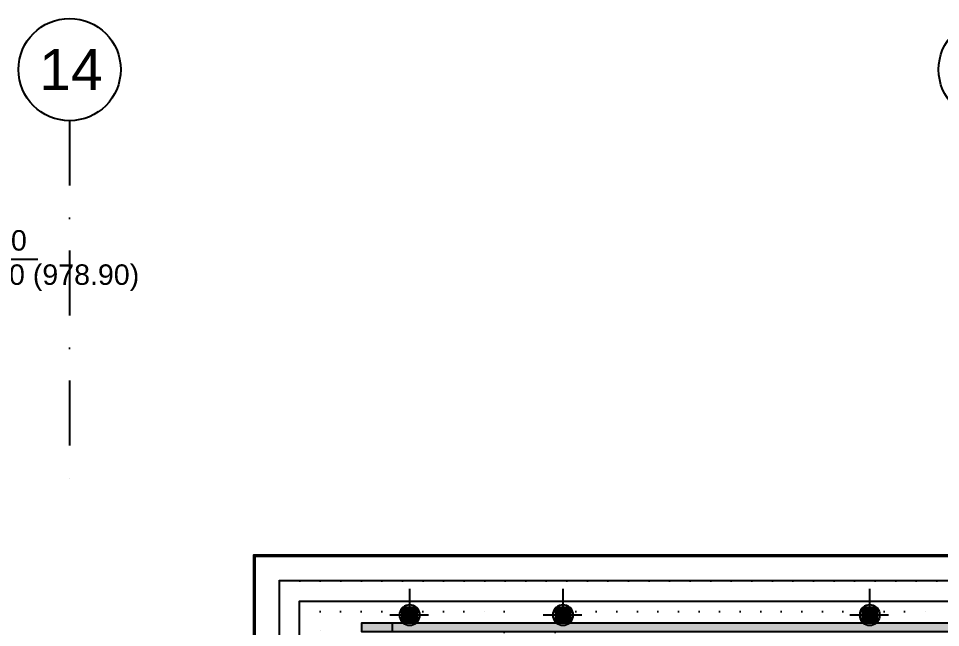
# Model space of a CAD drawing. Header units: centimetres. Extents: x 405564 to 502064, y 46284 to 60634.
# Drawn here: x 483750 to 484652, y 57037 to 57633 of the extents above; entities that cross this region are included whole.
import ezdxf
from ezdxf.enums import TextEntityAlignment as Align

# ---------------------------------------------------------------- set-up
doc = ezdxf.new("R2010")
doc.units = ezdxf.units.CM
for name, pattern in [('( Hidden )', [0.375, 0.25, -0.125]), ('ACAD_ISO07W100', [3, 0, -3]), ('CENTERX3', [23, 15, -3, 2, -3]), ('DASHDOT', [25.4, 12.7, -6.35, 0, -6.35]), ('DOT', [0.25, 0, -0.25])]:
    doc.linetypes.add(name, pattern=pattern)
doc.layers.get('0').update_dxf_attribs({"color": 8, "lineweight": 9})
doc.layers.add('0-KRCN-MİMARİ-220526', color=8, linetype='Continuous', lineweight=9)
for name, color, linetype in [('AS_DOS_TERAS_UST', 8, 'ACAD_ISO07W100'), ('AS_DUV_CIMENTO ESASLI PANEL CEPHE KAPLAMASI', 8, 'Continuous'), ('AS_DUV_GAZBETON', 8, 'Continuous'), ('AS_NOT_MIMARI', 8, 'Continuous'), ('AS_OLC_AKS', 8, 'Continuous'), ('AS_SMB_KOT', 8, 'Continuous')]:
    doc.layers.add(name, color=color, linetype=linetype)
doc.styles.add('_yazı-50', font='arial.ttf')
pattern_1 = [(135, (892, 0), (-0.4490128, -0.4490128), [])]

# ---------------------------------------------------------------- blocks, each defined once
blk = doc.blocks.new('A$Cdfb98813')
at = {"linetype": '( Hidden )'}
h = blk.add_hatch(dxfattribs=at)
h.set_pattern_fill('ANSI31', color=256, scale=0.2)
h.set_pattern_definition(pattern_1)
h.paths.add_polyline_path([(290.14, 210), (290.14, 223, 0.414214), (289.14, 224), (276.14, 224, 0.414214), (275.14, 223), (275.14, 210, 0.414214), (276.14, 209), (289.14, 209, 0.414214)])
h = blk.add_hatch(dxfattribs=at)
h.set_pattern_fill('ANSI31', color=256, scale=0.2)
h.set_pattern_definition(pattern_1)
h.paths.add_polyline_path([(440.14, 210), (440.14, 223, 0.414214), (439.14, 224), (426.14, 224, 0.414214), (425.14, 223), (425.14, 210, 0.414214), (426.14, 209), (439.14, 209, 0.414214)])
h = blk.add_hatch(dxfattribs=at)
h.set_pattern_fill('ANSI31', color=256, scale=0.2)
h.set_pattern_definition(pattern_1)
h.paths.add_polyline_path([(740.14, 210), (740.14, 223, 0.414214), (739.14, 224), (726.14, 224, 0.414214), (725.14, 223), (725.14, 210, 0.414214), (726.14, 209), (739.14, 209, 0.414214)])
h = blk.add_hatch(color=256)
h.dxf.hatch_style = 1
h.paths.add_polyline_path([(1655.23, 209), (235.83, 209), (235.83, 200), (1655.23, 200)])
h.paths.add_polyline_path([(1655.23, 200), (1650.23, 200), (1650.22, 155), (1655.22, 155)])
h.paths.add_polyline_path([(1353.23, 200), (1348.23, 200), (1348.22, 155), (1353.22, 155)])
h.paths.add_polyline_path([(933.95, 200), (928.45, 200), (928.45, 155), (933.95, 155)])
at = {"linetype": 'CENTERX3', "ltscale": 10}
for p, q in [((282.64, -697.89), (282.64, 242.14)), ((432.64, -697.89), (432.64, 242.14)), ((732.64, -697.89), (732.64, 242.14)), ((301.04, 216.5), (263.3, 216.5)), ((451.04, 216.5), (413.3, 216.5)), ((751.04, 216.5), (713.3, 216.5))]:
    blk.add_line(p, q, dxfattribs=at)
for points in [[(290.14, 210), (290.14, 223, 0.414214), (289.14, 224), (276.14, 224, 0.414214), (275.14, 223), (275.14, 210, 0.414214), (276.14, 209), (289.14, 209, 0.414214)], [(289.34, 210), (289.34, 223, 0.414214), (289.14, 223.2), (276.14, 223.2, 0.414214), (275.94, 223), (275.94, 210, 0.414214), (276.14, 209.8), (289.14, 209.8, 0.414214)], [(440.14, 210), (440.14, 223, 0.414214), (439.14, 224), (426.14, 224, 0.414214), (425.14, 223), (425.14, 210, 0.414214), (426.14, 209), (439.14, 209, 0.414214)], [(439.34, 210), (439.34, 223, 0.414214), (439.14, 223.2), (426.14, 223.2, 0.414214), (425.94, 223), (425.94, 210, 0.414214), (426.14, 209.8), (439.14, 209.8, 0.414214)], [(740.14, 210), (740.14, 223, 0.414214), (739.14, 224), (726.14, 224, 0.414214), (725.14, 223), (725.14, 210, 0.414214), (726.14, 209), (739.14, 209, 0.414214)], [(739.34, 210), (739.34, 223, 0.414214), (739.14, 223.2), (726.14, 223.2, 0.414214), (725.94, 223), (725.94, 210, 0.414214), (726.14, 209.8), (739.14, 209.8, 0.414214)]]:
    blk.add_lwpolyline(points, format="xyb", close=True)
for points in [[(1655.23, 200), (235.83, 200), (235.83, 209), (1655.23, 209)], [(1655.23, 200), (265.98, 200), (265.98, 209), (1655.23, 209)]]:
    blk.add_lwpolyline(points, close=True)
for centre, start, end in [((282.64, 216.5), 48.52467, 131.47533), ((432.64, 216.5), 48.52467, 131.47533), ((732.64, 216.5), 48.52467, 131.47533), ((282.64, 216.5), 138.52467, 221.47533), ((282.64, 216.5), 318.52467, 41.47533), ((432.64, 216.5), 138.52467, 221.47533), ((432.64, 216.5), 318.52467, 41.47533), ((732.64, 216.5), 138.52467, 221.47533), ((732.64, 216.5), 318.52467, 41.47533), ((282.64, 216.5), 228.52467, 311.47533), ((432.64, 216.5), 228.52467, 311.47533), ((732.64, 216.5), 228.52467, 311.47533)]:
    blk.add_arc(centre, 10, start, end)
blk = doc.blocks.new('CEPHE KATMANLARI ZEMİN KAT')
at = {"layer": 'AS_DUV_CIMENTO ESASLI PANEL CEPHE KAPLAMASI'}
for points in [[(10505, 205), (10505, 275), (8330, 275), (8330, -25), (8322.5, -25)], [(10503.75, 205), (10503.75, 273.75), (8331.25, 273.75), (8331.25, -26.25), (8322.5, -26.25)]]:
    blk.add_lwpolyline(points, dxfattribs=at)
blk = doc.blocks.new('kot01')
at = {"layer": 'AS_SMB_KOT'}
h = blk.add_hatch(color=8, dxfattribs=at)
edge = h.paths.add_edge_path()
edge.add_arc((0, 0), 0.3, 180, 360)
edge.add_line((0.3, 0), (-0.3, 0))
for p, q in [((0, -0.5), (0, 0.5)), ((-0.5, 0), (2.1, 0))]:
    blk.add_line(p, q, dxfattribs=at)
blk.add_circle((0, 0), 0.3, dxfattribs=at)
at = {"layer": 'AS_SMB_KOT', "style": '_yazı-50'}
for tag, p in [('INCE', (0.434, 0.1)), ('KABA', (0.434, -0.5))]:
    blk.add_attdef(tag, p, '', height=0.4, dxfattribs=at)
blk = doc.blocks.new('axis baloon')
blk.add_circle((0, 0), 50)
at = {"style": '_yazı-50'}
blk.add_attdef('AXE', text='', height=40, dxfattribs=at).set_placement((0, 0), align=Align.MIDDLE_CENTER)
blk = doc.blocks.new('Aks_P')
at = {"layer": 'AS_OLC_AKS', "linetype": 'DASHDOT', "ltscale": 5}
blk.add_lwpolyline([(8220, 750), (8220, 400)], dxfattribs=at)
at = {"layer": 'AS_OLC_AKS'}
ref = blk.add_blockref('axis baloon', (8220, 800), dxfattribs=at)
ref.add_attrib('AXE', '14', dxfattribs={"layer": '0', "height": 40, "style": '_yazı-50'}).set_placement((8221.34, 800), align=Align.MIDDLE_CENTER)
ref = blk.add_blockref('axis baloon', (9120, 800), dxfattribs=at)
ref.add_attrib('AXE', '15', dxfattribs={"layer": '0', "height": 40, "style": '_yazı-50'}).set_placement((9121.34, 800), align=Align.MIDDLE_CENTER)
blk = doc.blocks.new('A$C6A10306C')
at = {"layer": 'AS_DOS_TERAS_UST', "linetype": 'DOT', "ltscale": 80}
for p, q in [((13440.68, -3551.45), (16885.68, -3551.45)), ((13440.68, -3801.45), (13440.68, -3551.45)), ((13480.68, -3801.45), (13480.68, -3581.45)), ((13480.68, -3581.45), (13660.68, -3581.45)), ((13660.68, -3581.45), (13660.68, -3801.45)), ((13710.68, -3581.45), (13710.68, -3801.45)), ((13710.68, -3581.45), (14085.68, -3581.45)), ((14085.68, -3801.45), (14085.68, -3581.45))]:
    blk.add_line(p, q, dxfattribs=at)
at = {"layer": 'AS_DUV_GAZBETON'}
blk.add_lwpolyline([(13460.68, -4846.45), (13965.68, -4846.45), (13965.68, -4826.45), (13460.68, -4826.45), (13460.68, -3571.45), (15565.68, -3571.45), (15565.68, -3606.45), (15585.68, -3606.45), (15585.68, -3551.45), (13440.68, -3551.45), (13440.68, -5171.45), (13460.68, -5171.45)], close=True, dxfattribs=at)
blk.add_blockref('Aks_P', (5015.68, -3851.45))
at = {"layer": 'AS_DUV_CIMENTO ESASLI PANEL CEPHE KAPLAMASI'}
blk.add_blockref('CEPHE KATMANLARI ZEMİN KAT', (5085.68, -3801.45), dxfattribs=at)
at = {"layer": 'AS_NOT_MIMARI'}
blk.add_blockref('A$Cdfb98813', (13285.68, -3801.45), dxfattribs=at)
at = {"layer": 'AS_SMB_KOT'}
ref = blk.add_blockref('kot01', (13099.74, -3236.99), dxfattribs=dict(at, xscale=50, yscale=50, zscale=50))
ref.add_attrib('INCE', '+0.10', dxfattribs={"layer": '0', "color": 1, "height": 20, "style": '_yazı-50'}).set_placement((13123.19, -3234.49), align=Align.BOTTOM_LEFT)
ref.add_attrib('KABA', '%%P0.00 (978.90)', (13122.28, -3261.99), dxfattribs={"layer": '0', "height": 20, "style": '_yazı-50'})

msp = doc.modelspace()

# ---------------------------------------------------------------- block references
at = {"layer": '0-KRCN-MİMARİ-220526'}
msp.add_blockref('A$C6A10306C', (470564.07, 60634.02), dxfattribs=at)

doc.saveas('drawing.dxf')
